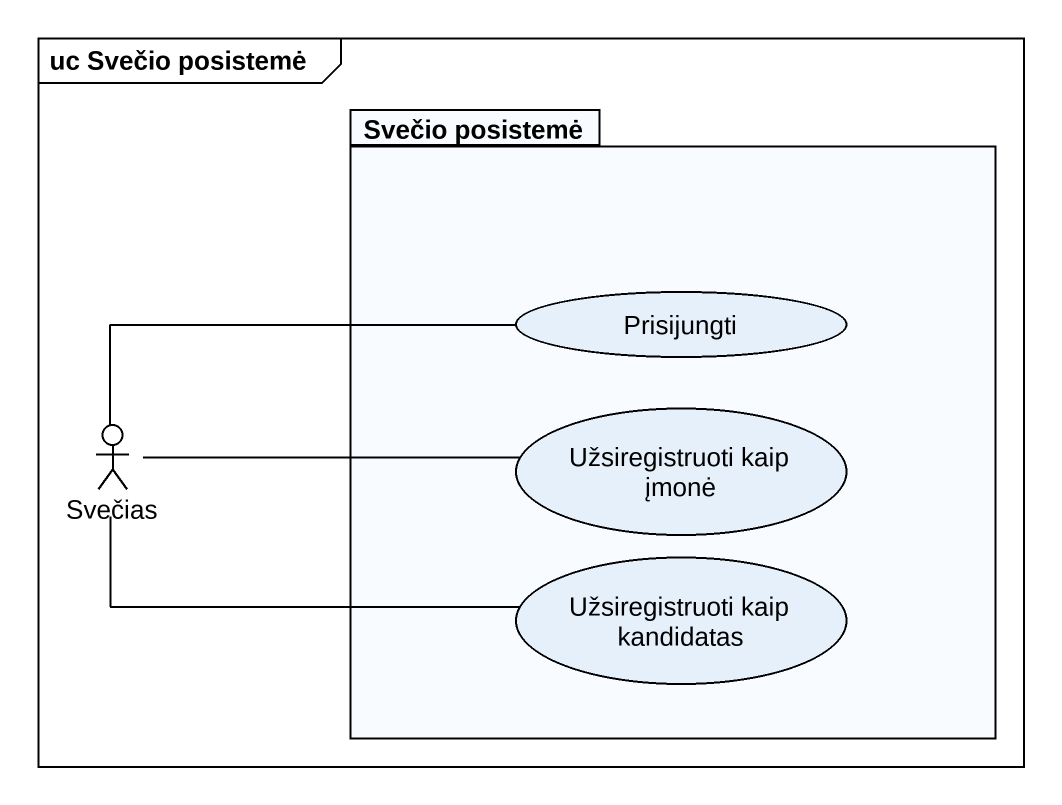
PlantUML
@startuml
mainframe uc Svečio posistemė
package "Svečio posistemė" as Svečio_posistemė {
  usecase Prisijungti
  usecase "Užsiregistruoti kaip įmonė" as Užsiregistruoti_kaip_įmonė
  usecase "Užsiregistruoti kaip kandidatas" as Užsiregistruoti_kaip
}
actor Svečias
Svečias -right- Prisijungti
Svečias -right- Užsiregistruoti_kaip_įmonė
Svečias -right- Užsiregistruoti_kaip
@enduml
